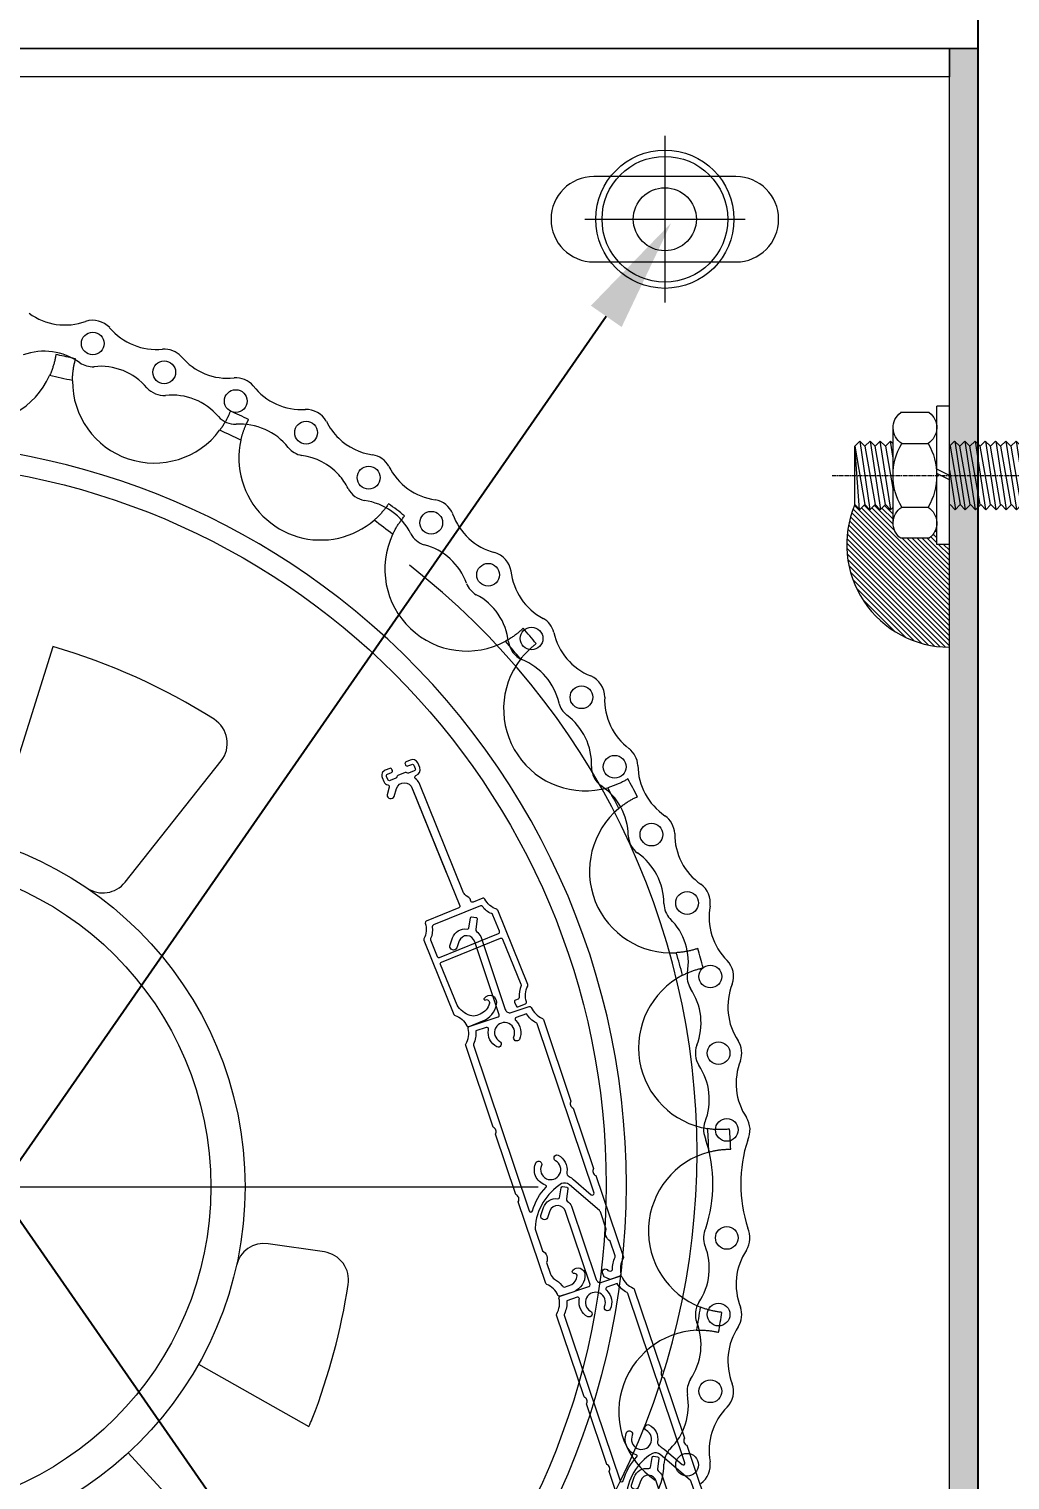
# Model space of a CAD drawing. Header units: millimetres. Extents: x -547695 to 905972, y -1055718 to 167349.
# Drawn here: x -517292 to -516603, y -1027186 to -1026166 of the extents above; entities that cross this region are included whole.
import ezdxf
from ezdxf import colors
from ezdxf.entities.mleader import LeaderData, LeaderLine
from ezdxf.math import Vec2, Vec3
from ezdxf.xclip import XClip

# ---------------------------------------------------------------- set-up
doc = ezdxf.new("R2010")
doc.units = ezdxf.units.MM
doc.header["$XCLIPFRAME"] = 0
doc.linetypes.add('CENTER', pattern=[50.8, 31.75, -6.35, 6.35, -6.35])
doc.linetypes.add('CENTER2', pattern=[1.125, 0.75, -0.125, 0.125, -0.125])
for name, color, linetype, lineweight in [('A-DOOR', 142, 'Continuous', 9), ('A-EQPM', 127, 'Continuous', 9), ('A-FINE', 255, 'Continuous', 25), ('A-PATT', 252, 'Continuous', 9), ('A-SYMBOLS', 10, 'Continuous', 13)]:
    doc.layers.add(name, color=color, linetype=linetype, lineweight=lineweight)
doc.styles.add('VTK_Arial', font='arial.ttf', dxfattribs={"width": 0.8})

# ---------------------------------------------------------------- blocks, each defined once
blk = doc.blocks.new('ytr')
blk.add_lwpolyline([(-22626.99, 8802.87), (-22604.9, 8802.87, -0.414214), (-22604.6, 8802.57), (-22604.6, 8796.42, 0.391306), (-22604.32, 8796.12, -0.198998), (-22601.86, 8794.87, 0.219572), (-22601.64, 8794.76), (-22587.55, 8794.76, 0.219573), (-22587.32, 8794.87, -0.198989), (-22584.86, 8796.12, 0.391298), (-22584.59, 8796.42), (-22584.59, 8799.05, 0.241509), (-22586.36, 8802.35, 0.870973), (-22588.15, 8800.69, 0.627066), (-22587.87, 8800.76, -0.659606), (-22587.05, 8801.26, -0.237165), (-22585.89, 8799.04), (-22585.89, 8798.44, -0.169286), (-22586.31, 8797.32, -0.156211), (-22588.86, 8795.86), (-22596.62, 8795.86, -0.414213), (-22596.92, 8796.16), (-22596.92, 8807.36, -0.414214), (-22596.62, 8807.66), (-22588.05, 8807.66, -0.180967), (-22587.86, 8807.59, 0.09136), (-22586.04, 8806.51, -0.314579), (-22585.84, 8806.23), (-22585.84, 8805.71, 0.426086), (-22585.57, 8805.43), (-22584.86, 8805.43, 0.403814), (-22584.59, 8805.69), (-22584.59, 8807.11, 0.390725), (-22584.86, 8807.41, -0.198974), (-22587.32, 8808.66, 0.219573), (-22587.55, 8808.76), (-22601.64, 8808.76, 0.219573), (-22601.86, 8808.66, -0.198999), (-22604.32, 8807.41, 0.391306), (-22604.6, 8807.11), (-22604.6, 8805.3, -0.414214), (-22604.9, 8805), (-22605.32, 8805, 0.171473), (-22605.63, 8804.89), (-22606.1, 8804.58, -0.145794), (-22606.75, 8804.37), (-22627.59, 8804.37, 0.081232), (-22628.52, 8804.03, -0.575165), (-22628.97, 8804.29), (-22628.97, 8804.32, 0.412233), (-22630.02, 8805.48), (-22630.92, 8805.48, 0.413697), (-22631.87, 8804.43), (-22631.87, 8803.63, 0.414214), (-22631.57, 8803.33), (-22631.37, 8803.33, 0.414214), (-22631.07, 8803.63), (-22631.07, 8804.38, -0.414214), (-22630.77, 8804.68), (-22630.17, 8804.68, -0.414214), (-22629.87, 8804.38), (-22629.87, 8803.3, -0.267949), (-22630.02, 8803.04, 0.267949), (-22630.17, 8802.78), (-22630.17, 8801.38, 0.267949), (-22630.02, 8801.13, -0.267949), (-22629.87, 8800.87), (-22629.87, 8799.78, -0.414214), (-22630.17, 8799.48), (-22630.77, 8799.48, -0.414214), (-22631.07, 8799.78), (-22631.07, 8800.53, 0.414214), (-22631.37, 8800.83), (-22631.57, 8800.83, 0.414214), (-22631.87, 8800.53), (-22631.87, 8799.68, 0.414214), (-22630.87, 8798.68), (-22630.12, 8798.68, 0.239973), (-22629.29, 8799.15, -0.434226), (-22628.86, 8799.22), (-22627.75, 8798.37, 0.80426), (-22626.98, 8799.42), (-22628.16, 8800.33, -0.726905), (-22627.13, 8802.87), (-22611.19, 8802.87)], format="xyb")
blk.add_lwpolyline([(-22603.26, 8806.53, 0.348491), (-22603.5, 8806.24), (-22603.5, 8797.31, 0.343143), (-22603.27, 8797.02, -0.140923), (-22601.45, 8795.96, 0.204947), (-22601.24, 8795.86), (-22598.12, 8795.86, 0.414214), (-22597.82, 8796.16), (-22597.82, 8807.36, 0.414214), (-22598.12, 8807.66), (-22601.15, 8807.66, 0.201457), (-22601.51, 8807.51, -0.142377)], format="xyb", close=True)
blk = doc.blocks.new('RTHRT')
at = {"linetype": 'Continuous'}
for p, q in [((-23798.92, 8505.48), (-23826.91, 8528.15)), ((-23700.22, 8505.48), (-23682.93, 8519.48)), ((-23808.85, 8488.28), (-23842.24, 8501.09)), ((-23690.29, 8488.28), (-23667.53, 8497.01)), ((-23759.5, 8402.8), (-23764.65, 8370.33)), ((-23739.64, 8402.8), (-23734.54, 8370.64))]:
    blk.add_line(p, q, dxfattribs=at)
at = {"linetype": 'Continuous', "ltscale": 10}
for points in [[(-23785.25, 8518.05, 0.392974), (-23783.73, 8524.68), (-23797.31, 8548.2, 0.445132), (-23804.57, 8549.75, 0.071149), (-23826.88, 8528.12, 0.071149)], [(-23682.93, 8519.48, 0.004977), (-23683.97, 8520.56, 0.052646), (-23703.56, 8535.11, 0.417148), (-23710.43, 8533.31), (-23715.41, 8524.68, 0.392974), (-23713.89, 8518.05)], [(-23842.23, 8501.09, 0.046573), (-23847.89, 8481.5, 0.032054), (-23849.22, 8470.82, 0.431909), (-23844.23, 8465.52), (-23817.89, 8465.52, 0.392974), (-23812.9, 8470.15)], [(-23686.24, 8470.15, 0.392974), (-23681.25, 8465.52), (-23664.58, 8465.52, 0.457265), (-23659.64, 8471.24, 0.076461), (-23667.53, 8497.01, 0.076461)]]:
    blk.add_lwpolyline(points, format="xyb", dxfattribs=at)
at = {"linetype": 'Continuous'}
for points in [[(-23777.22, 8408.36, 0.392974), (-23783.73, 8406.35), (-23795.47, 8386.02, 0.437136), (-23793.29, 8379.01, 0.076029), (-23764.65, 8370.33, 0.076029)], [(-23734.54, 8370.64, 0.046532), (-23716.75, 8375.29, 0.032637), (-23706.19, 8379.98, 0.426244), (-23704.18, 8386.9), (-23715.41, 8406.35, 0.392974), (-23721.92, 8408.36)]]:
    blk.add_lwpolyline(points, format="xyb", dxfattribs=at)
at = {"linetype": 'Continuous', "ltscale": 10}
for radius in [63.5, 57.5]:
    blk.add_circle((-23749.57, 8465.52), radius, dxfattribs=at)
blk = doc.blocks.new('ẺGR')
at = {"linetype": 'Continuous', "xscale": -1, "rotation": 359.5412056856188}
blk.add_blockref('ytr', (-55541.04, -72683.22), dxfattribs=at)
at = {"linetype": 'Continuous', "xscale": -1}
blk.add_blockref('RTHRT', (-56624.62, -72639.46), dxfattribs=at)
blk = doc.blocks.new('MTY')
for points in [[(626.11, -64799.93, -0.090196), (626.15, -64800.14), (626.15, -64804.13, 0.368278), (626.15, -64806.35), (626.15, -64808.48, -0.182607), (625.75, -64809.53, 0.096718), (624.89, -64810.99, -0.176758), (624.55, -64811.41), (623.19, -64811.41, -0.247641), (621.81, -64810.27, -0.460334), (622.04, -64809.75, 0.7323), (622.2, -64809.07, 0.638251), (620.41, -64810.41, 0.326604), (623.25, -64812.71), (625.79, -64812.71, 0.391294), (626.09, -64812.43, -0.198956), (627.34, -64809.98, 0.219541), (627.45, -64809.75), (627.45, -64794.61, -0.461538), (627.45, -64793.31), (627.45, -64782.11, -0.461538), (627.45, -64780.81), (627.45, -64765.67, 0.219541), (627.34, -64765.44, -0.198956), (626.09, -64762.98, 0.391294), (625.79, -64762.71), (620.44, -64762.71, -0.388859), (620.14, -64762.43), (620.14, -64748.91, -0.726905), (622.68, -64747.88), (623.48, -64748.92, 0.894046), (624.47, -64748.17), (623.58, -64747, 0.357314), (620.68, -64746.35, -0.31829), (620.36, -64746.3), (619.5, -64744.69, 0.333118), (619.19, -64744.56), (618.55, -64744.91, 0.4202), (618.45, -64745.23), (619.25, -64746.87, -0.283488), (619.26, -64747.28, 0.119039), (618.84, -64748.35), (618.84, -64761.91, -0.414214), (618.04, -64762.71), (614.7, -64762.71, 0.391294), (614.4, -64762.98, -0.198956), (613.15, -64765.44, 0.219541), (613.05, -64765.67), (613.05, -64780.81, -0.461538), (613.05, -64782.11), (613.05, -64793.31, -0.461538), (613.05, -64794.61), (613.05, -64809.75, 0.219541), (613.15, -64809.98, -0.198942), (614.4, -64812.43, 0.390366), (614.7, -64812.71), (616.48, -64812.71, 0.172119), (616.63, -64812.64), (617.35, -64811.95, 0.171024), (617.4, -64811.83), (617.4, -64811.21, 0.908513), (616.37, -64811.07, -0.468804), (615.6, -64811.23, 0.084333), (614.44, -64809.26, -0.199939), (614.35, -64809.05), (614.35, -64806.35, 0.368278), (614.35, -64804.13), (614.35, -64800.93, -0.132117), (614.43, -64800.62), (617.99, -64794.65, -0.289287), (619.22, -64794.04, -0.243866), (626.11, -64799.93)], [(614.35, -64797.44), (614.35, -64766.06, -0.196067), (614.43, -64765.85, 0.142518), (615.55, -64763.81), (617.47, -64763.81, -0.554704), (617.72, -64764.31, 0.323726), (618.17, -64767.67, 0.91687), (618.95, -64766.89, -2.282982), (621.55, -64766.89, 0.925267), (622.33, -64767.66, 0.32336), (622.77, -64764.32, -0.602267), (623.02, -64763.81), (624.94, -64763.81, 0.142518), (626.06, -64765.85, -0.196067), (626.15, -64766.06), (626.15, -64796.77, -0.734386), (625.6, -64796.94, 0.120007), (622, -64793.74, -0.641171), (622, -64793.37, 0.455001), (622.26, -64789.04, 0.842101), (621.55, -64789.89, -2.282982), (618.95, -64789.89, 0.880595), (618.19, -64789.08, 0.325978), (617.71, -64792.43, -0.340176), (617.55, -64793.29, 0.020475), (617.01, -64794), (614.9, -64797.57, -0.729569), (614.35, -64797.44)]]:
    blk.add_lwpolyline(points, format="xyb")
blk = doc.blocks.new('no thep m12x160')
for p, q in [((147.75, -12.14), (147.75, 12.14)), ((147.75, 12.14), (149.96, 12.14)), ((149.96, -12.14), (149.96, 12.14)), ((151.28, 11.04), (156.31, 11.04)), ((79.81, 8.21), (98.72, 6.33)), ((79.81, 8.21), (79.81, 4.31)), ((157.64, -8.39), (157.64, 8.39)), ((70.95, 6), (67.75, 0)), ((70.95, 6), (70.95, 0)), ((79.81, 6), (70.95, 6)), ((75.37, 6), (75.37, 0)), ((76.81, 6.01), (76.81, -0.1)), ((132.42, 6), (98.66, 6)), ((98.72, 6.33), (98.72, 0)), ((98.73, 5.39), (104.49, 5.39)), ((104.49, 5.39), (104.49, 0)), ((131.75, 5.75), (104.81, 5.75)), ((131.75, 5.4), (104.81, 5.4)), ((134.21, 6), (132.38, -6)), ((132.39, 0.34), (133.22, 5.1)), ((133.32, 5.1), (132.42, 6)), ((133.32, 5.1), (134.22, 6)), ((133.32, -5.14), (135.11, 5.1)), ((136.01, 6), (134.17, -6)), ((135.12, 5.1), (134.22, 6)), ((135.11, -5.14), (136.9, 5.1)), ((135.12, 5.1), (136.02, 6)), ((137.8, 6), (135.97, -6)), ((136.94, 5.1), (136.04, 6)), ((136.9, -5.14), (138.69, 5.1)), ((136.94, 5.1), (137.84, 6)), ((139.59, 6), (137.76, -6)), ((138.74, 5.1), (137.84, 6)), ((138.74, 5.1), (139.64, 6)), ((138.74, -5.14), (140.52, 5.1)), ((141.42, 6), (139.59, -6)), ((140.54, 5.1), (139.64, 6)), ((140.53, -5.14), (142.32, 5.1)), ((140.54, 5.1), (141.44, 6)), ((143.22, 6), (141.39, -6)), ((142.34, 5.1), (141.44, 6)), ((142.34, 5.1), (143.24, 6)), ((142.36, -5.14), (144.15, 5.1)), ((145.05, 6), (143.22, -6)), ((144.14, 5.1), (143.24, 6)), ((144.14, 5.1), (145.04, 6)), ((145.95, 5.1), (144.16, -5.14)), ((146.81, 6), (144.97, -6)), ((145.94, 5.1), (145.04, 6)), ((147.62, 5.1), (145.83, -5.14)), ((145.94, 5.1), (146.84, 6)), ((147.74, 5.1), (146.84, 6)), ((156.11, 5.6), (151.48, 5.6)), ((157.64, 3.01), (158.09, 6)), ((157.64, 5.54), (158.09, 6)), ((158.99, 5.1), (157.64, -2.66)), ((158.06, -6), (159.89, 6)), ((158.99, 5.1), (158.09, 6)), ((158.99, 5.1), (159.89, 6)), ((159, -5.14), (160.79, 5.1)), ((161.69, 6), (159.86, -6)), ((160.79, 5.1), (159.89, 6)), ((160.79, 5.1), (161.69, 6)), ((162.59, 5.1), (160.8, -5.14)), ((162.59, 5.1), (161.69, 6)), ((163.49, 6), (161.74, -6)), ((162.59, 5.1), (163.49, 6)), ((164.39, 5.1), (162.6, -5.14)), ((164.39, 5.1), (163.49, 6)), ((163.52, -6.04), (164.39, 5.1)), ((131.75, 5.09), (104.81, 5.09)), ((131.75, 3.83), (104.81, 3.83)), ((164.37, -5.14), (164.37, 5.04)), ((70.95, -6), (67.75, 0)), ((70.95, -6), (70.95, 0)), ((75.37, -6), (75.37, 0)), ((76.81, -6.01), (76.81, 0.1)), ((79.81, 1.86), (79.81, 0)), ((79.81, -8.21), (79.81, 0)), ((98.72, -6.33), (98.72, 0)), ((104.49, -5.39), (104.49, 0)), ((147.75, 0.92), (146.69, -6)), ((147.75, 0), (149.96, 1.1)), ((147.75, -0.78), (149.96, 0.32)), ((131.75, -3.83), (104.81, -3.83)), ((131.75, -5.09), (104.81, -5.09)), ((79.81, -6), (70.95, -6)), ((79.81, -8.21), (98.72, -6.33)), ((132.42, -6), (98.66, -6)), ((98.73, -5.39), (104.49, -5.39)), ((131.75, -5.4), (104.81, -5.4)), ((131.75, -5.75), (104.81, -5.75)), ((132.33, -6.04), (133.23, -5.14)), ((134.13, -6.04), (133.23, -5.14)), ((134.13, -6.04), (135.03, -5.14)), ((135.95, -6.04), (135.05, -5.14)), ((135.95, -6.04), (136.85, -5.14)), ((137.75, -6.04), (136.85, -5.14)), ((137.75, -6.04), (138.65, -5.14)), ((139.55, -6.04), (138.65, -5.14)), ((139.55, -6.04), (140.45, -5.14)), ((141.35, -6.04), (140.45, -5.14)), ((141.35, -6.04), (142.25, -5.14)), ((143.15, -6.04), (142.25, -5.14)), ((143.15, -6.04), (144.05, -5.14)), ((144.95, -6.04), (144.05, -5.14)), ((144.95, -6.04), (145.85, -5.14)), ((146.75, -6.04), (145.85, -5.14)), ((146.71, -6.04), (147.61, -5.14)), ((156.11, -5.6), (151.48, -5.6)), ((158.1, -6.04), (157.64, -5.58)), ((158.1, -6.04), (159, -5.14)), ((159.9, -6.04), (159, -5.14)), ((159.9, -6.04), (160.8, -5.14)), ((161.7, -6.04), (160.8, -5.14)), ((161.7, -6.04), (162.6, -5.14)), ((163.52, -6.04), (162.62, -5.14)), ((163.47, -6.04), (164.37, -5.14)), ((147.75, -12.14), (149.96, -12.14)), ((151.28, -11.04), (156.31, -11.04))]:
    blk.add_line(p, q)
at = {"linetype": 'CENTER2'}
blk.add_line((168.33, 0), (63.38, 0), dxfattribs=at)
at = {"linetype": 'CENTER'}
blk.add_line((127.59, 0), (97.72, 0), dxfattribs=at)
for points in [[(98.72, -1.77), (97.65, -2.25), (96.06, -2.57), (94.94, -2.41), (94.35, -1.93), (93.99, -1.19), (93.99, -0.33), (94.19, 0.69), (94.62, 1.74), (94.62, 2.91), (93.82, 3.5), (92.97, 3.77), (91.53, 3.72), (90.68, 3.13), (90.26, 2.39), (89.41, 0.73), (88.77, -0.27), (87.75, -1.23), (86.48, -2.03), (86.15, -2.25), (84.77, -2.36), (84.34, -1.98), (83.71, -1.07), (83.34, 0.1), (83.39, 1.11), (83.44, 2.33), (83.02, 3.24), (82.1, 3.77), (80.56, 4.09), (79.81, 4.31)], [(98.72, -1.88), (97.55, -2.51), (96.21, -2.78), (95.11, -2.72), (94.35, -2.3), (93.77, -1.5), (93.67, -0.12), (93.82, 0.47), (94.09, 1.21), (94.35, 1.91), (94.3, 2.55), (94.04, 3.03), (93.4, 3.29), (92.75, 3.45), (92.28, 3.45), (91.64, 3.35), (90.89, 2.81), (90.31, 1.74), (89.77, 0.69), (89.29, -0.17), (88.87, -0.97), (88.39, -1.5), (87.75, -2.03), (86.85, -2.51), (85.78, -2.94), (84.83, -3.05), (84.08, -2.94), (83.22, -2.25), (82.48, -0.65), (82.54, 0.42), (82.43, 1.64), (82.17, 2.33), (81.79, 2.49), (81.2, 2.6), (80.83, 2.6), (80.51, 2.65), (80.19, 2.49), (80.08, 2.28), (79.81, 1.8)]]:
    blk.add_lwpolyline(points)
for centre, radius, start, end in [((153.27, 8.39), 3.31, 126.8086, 237.3551), ((154.32, 8.39), 3.31, 302.6449, 53.1914), ((161, 0), 11.04, 149.5226, 210.4774), ((146.6, 0), 11.04, 329.5226, 30.4774), ((153.27, -8.39), 3.31, 122.6449, 233.1914), ((154.32, -8.39), 3.31, 306.8086, 57.3551)]:
    blk.add_arc(centre, radius, start, end)
blk = doc.blocks.new('CC 4200 - MC')
at = {"layer": 'A-DOOR', "linetype": 'Continuous', "ltscale": 10}
h = blk.add_hatch(color=256, dxfattribs=at)
h.dxf.hatch_style = 1
h.paths.add_polyline_path([(-5, 700.01), (0, 700.01), (0, 300.01), (-5, 300.01)])
at = {"layer": 'A-PATT'}
h = blk.add_hatch(dxfattribs=at)
h.set_pattern_fill('ANSI31', color=256, scale=5, angle=90)
h.set_pattern_definition([(135, (-247420.6953, -384703.2232), (-0.4419417382, -0.4419417382), [])])
h.paths.add_polyline_path([(-13.56, 613.97, -0.23635), (-14.89, 616.63), (-14.89, 619.44), (-15.35, 618.97), (-16.25, 619.87), (-17.15, 618.97), (-18.05, 619.87), (-18.99, 618.94), (-19, 619.01), (-19.86, 619.88), (-20.77, 618.97), (-20.78, 619.02), (-21.62, 619.87, 0.248007), (-20.14, 603.08), (-7.16, 594.97, 0.030077), (-4.99, 594.84), (-5, 612.87), (-7.21, 612.87), (-7.21, 616.63, -0.23635), (-8.53, 613.98)])
h.paths.add_polyline_path([(-20.14, 603.08, 0.222771), (-7.16, 594.97)], flags=17)
at = {"layer": 'A-DOOR', "linetype": 'Continuous', "ltscale": 10}
for points in [[(-600, 700.01), (-5, 700.01), (-5, 695.01), (-600, 695.01)], [(-5, 700.01), (0, 700.01), (0, 300.01), (-5, 300.01)]]:
    blk.add_lwpolyline(points, close=True, dxfattribs=at)
blk.add_lwpolyline([(-600, 300.01), (0, 300.01), (0, 700.01), (-600, 700.01), (-600, 300.01)], dxfattribs=at)
at = {"layer": 'A-DOOR'}
blk.add_lwpolyline([(-42.5, 662.51, 1), (-42.5, 677.51), (-67.5, 677.51, 1), (-67.5, 662.51)], format="xyb", close=True, dxfattribs=at)
at = {"layer": 'A-EQPM', "linetype": 'Continuous'}
blk.add_line((-307.29, 500.01), (-77.29, 500.01), dxfattribs=at)
at = {"layer": 'A-EQPM', "linetype": 'Continuous', "flags": 128}
for points in [[(-162.01, 646.24), (-162.03, 646.08), (-162.06, 645.93), (-162.09, 645.77), (-162.12, 645.62), (-162.15, 645.46), (-162.19, 645.31), (-162.22, 645.15), (-162.26, 645), (-162.3, 644.85), (-162.34, 644.69), (-162.38, 644.54), (-162.43, 644.38), (-162.48, 644.23), (-162.53, 644.07), (-162.58, 643.92), (-162.63, 643.76), (-162.68, 643.61), (-162.74, 643.45), (-162.8, 643.3), (-162.86, 643.14), (-162.92, 642.99), (-162.99, 642.84), (-163.05, 642.68), (-163.12, 642.53)], [(-159.1, 641.65), (-159.1, 641.81), (-159.09, 641.96), (-159.09, 642.12), (-159.08, 642.28), (-159.07, 642.44), (-159.06, 642.59), (-159.05, 642.75), (-159.04, 642.91), (-159.02, 643.06), (-159, 643.22), (-158.98, 643.37), (-158.96, 643.52), (-158.94, 643.67), (-158.92, 643.83), (-158.89, 643.98), (-158.87, 644.13), (-158.84, 644.28), (-158.81, 644.43), (-158.78, 644.57), (-158.75, 644.72), (-158.71, 644.87), (-158.68, 645.01), (-158.64, 645.16), (-158.6, 645.3)], [(-158.6, 645.3), (-158.6, 645.31), (-158.6, 645.32), (-158.6, 645.32), (-158.59, 645.33), (-158.59, 645.34), (-158.59, 645.35), (-158.59, 645.35), (-158.59, 645.36), (-158.58, 645.37), (-158.58, 645.38), (-158.58, 645.38), (-158.58, 645.39), (-158.58, 645.4), (-158.57, 645.41), (-158.57, 645.41), (-158.57, 645.42), (-158.57, 645.43), (-158.57, 645.43), (-158.56, 645.44), (-158.56, 645.45), (-158.56, 645.46), (-158.56, 645.46), (-158.55, 645.47), (-158.55, 645.48)], [(-131.35, 636.31), (-131.38, 636.23), (-131.41, 636.15), (-131.45, 636.07), (-131.48, 635.99), (-131.52, 635.91), (-131.55, 635.83), (-131.58, 635.75), (-131.62, 635.67), (-131.65, 635.59), (-131.69, 635.52), (-131.73, 635.44), (-131.76, 635.36), (-131.8, 635.28), (-131.84, 635.2), (-131.88, 635.12), (-131.92, 635.05), (-131.96, 634.97), (-132, 634.89), (-132.04, 634.81), (-132.08, 634.73), (-132.12, 634.66), (-132.17, 634.58), (-132.21, 634.5), (-132.26, 634.42)], [(-128.57, 633.96), (-128.55, 633.99), (-128.54, 634.03), (-128.52, 634.07), (-128.5, 634.1), (-128.49, 634.14), (-128.47, 634.18), (-128.45, 634.21), (-128.43, 634.25), (-128.42, 634.29), (-128.4, 634.32), (-128.38, 634.36), (-128.36, 634.39), (-128.35, 634.43), (-128.33, 634.47), (-128.31, 634.5), (-128.29, 634.54), (-128.27, 634.58), (-128.25, 634.61), (-128.23, 634.65), (-128.22, 634.68), (-128.2, 634.72), (-128.18, 634.76), (-128.16, 634.79), (-128.14, 634.83)], [(-132.26, 634.42), (-132.29, 634.36), (-132.33, 634.3), (-132.37, 634.23), (-132.4, 634.17), (-132.44, 634.11), (-132.48, 634.04), (-132.52, 633.98), (-132.56, 633.92), (-132.6, 633.85), (-132.64, 633.79), (-132.68, 633.73), (-132.72, 633.67), (-132.76, 633.6), (-132.8, 633.54), (-132.84, 633.48), (-132.88, 633.42), (-132.93, 633.36), (-132.97, 633.3), (-133.01, 633.23), (-133.06, 633.17), (-133.1, 633.11), (-133.14, 633.05), (-133.19, 632.99), (-133.23, 632.93)], [(-129.5, 631.2), (-129.47, 631.32), (-129.44, 631.44), (-129.41, 631.56), (-129.38, 631.68), (-129.35, 631.8), (-129.31, 631.92), (-129.28, 632.04), (-129.25, 632.16), (-129.21, 632.27), (-129.17, 632.39), (-129.14, 632.51), (-129.1, 632.62), (-129.06, 632.74), (-129.02, 632.85), (-128.98, 632.96), (-128.93, 633.08), (-128.89, 633.19), (-128.85, 633.3), (-128.8, 633.41), (-128.76, 633.52), (-128.71, 633.63), (-128.67, 633.74), (-128.62, 633.85), (-128.57, 633.96)], [(-103.54, 620.03), (-103.63, 619.9), (-103.72, 619.77), (-103.81, 619.64), (-103.91, 619.51), (-104, 619.38), (-104.1, 619.26), (-104.19, 619.13), (-104.29, 619.01), (-104.39, 618.89), (-104.5, 618.76), (-104.6, 618.64), (-104.71, 618.52), (-104.81, 618.4), (-104.92, 618.28), (-105.04, 618.16), (-105.15, 618.04), (-105.26, 617.92), (-105.38, 617.81), (-105.5, 617.69), (-105.62, 617.58), (-105.74, 617.46), (-105.86, 617.35), (-105.98, 617.24), (-106.11, 617.13)], [(-102.83, 614.64), (-102.76, 614.79), (-102.69, 614.94), (-102.61, 615.09), (-102.53, 615.23), (-102.46, 615.38), (-102.38, 615.52), (-102.3, 615.67), (-102.21, 615.81), (-102.13, 615.95), (-102.04, 616.09), (-101.96, 616.23), (-101.87, 616.36), (-101.78, 616.5), (-101.69, 616.63), (-101.6, 616.76), (-101.51, 616.89), (-101.41, 617.02), (-101.32, 617.15), (-101.22, 617.27), (-101.13, 617.4), (-101.03, 617.52), (-100.93, 617.64), (-100.83, 617.77), (-100.73, 617.89)], [(-79.89, 598.15), (-80, 598.04), (-80.12, 597.93), (-80.24, 597.82), (-80.35, 597.72), (-80.47, 597.62), (-80.59, 597.51), (-80.71, 597.41), (-80.84, 597.31), (-80.96, 597.21), (-81.09, 597.12), (-81.22, 597.02), (-81.35, 596.92), (-81.48, 596.83), (-81.61, 596.73), (-81.75, 596.64), (-81.88, 596.55), (-82.02, 596.46), (-82.16, 596.37), (-82.3, 596.28), (-82.44, 596.2), (-82.58, 596.11), (-82.73, 596.03), (-82.87, 595.95), (-83.02, 595.87)], [(-80.35, 592.73), (-80.25, 592.86), (-80.14, 592.99), (-80.04, 593.12), (-79.93, 593.25), (-79.82, 593.37), (-79.72, 593.5), (-79.61, 593.62), (-79.5, 593.74), (-79.38, 593.86), (-79.27, 593.98), (-79.16, 594.09), (-79.04, 594.21), (-78.93, 594.32), (-78.81, 594.43), (-78.69, 594.54), (-78.57, 594.65), (-78.45, 594.75), (-78.33, 594.86), (-78.21, 594.96), (-78.09, 595.06), (-77.97, 595.16), (-77.85, 595.26), (-77.72, 595.35), (-77.6, 595.45)], [(-61.49, 571.69), (-61.62, 571.61), (-61.76, 571.53), (-61.9, 571.45), (-62.03, 571.37), (-62.17, 571.3), (-62.31, 571.22), (-62.45, 571.15), (-62.6, 571.08), (-62.74, 571.01), (-62.88, 570.94), (-63.03, 570.88), (-63.18, 570.81), (-63.33, 570.74), (-63.48, 570.68), (-63.63, 570.62), (-63.78, 570.56), (-63.93, 570.5), (-64.09, 570.45), (-64.24, 570.39), (-64.4, 570.34), (-64.56, 570.28), (-64.71, 570.23), (-64.87, 570.19), (-65.03, 570.14)], [(-63.1, 566.5), (-62.98, 566.61), (-62.85, 566.71), (-62.72, 566.82), (-62.59, 566.92), (-62.45, 567.02), (-62.32, 567.11), (-62.19, 567.21), (-62.05, 567.3), (-61.92, 567.4), (-61.78, 567.49), (-61.65, 567.57), (-61.51, 567.66), (-61.37, 567.75), (-61.23, 567.83), (-61.1, 567.91), (-60.96, 567.99), (-60.82, 568.07), (-60.68, 568.14), (-60.54, 568.22), (-60.4, 568.29), (-60.26, 568.36), (-60.12, 568.43), (-59.97, 568.5), (-59.83, 568.57)], [(-49.21, 541.9), (-49.36, 541.85), (-49.51, 541.8), (-49.66, 541.75), (-49.81, 541.71), (-49.96, 541.66), (-50.11, 541.62), (-50.26, 541.58), (-50.42, 541.54), (-50.57, 541.5), (-50.73, 541.47), (-50.89, 541.43), (-51.05, 541.4), (-51.2, 541.37), (-51.36, 541.34), (-51.53, 541.31), (-51.69, 541.29), (-51.85, 541.26), (-52.01, 541.24), (-52.18, 541.22), (-52.34, 541.2), (-52.5, 541.18), (-52.67, 541.17), (-52.84, 541.16), (-53, 541.15)], [(-51.9, 537.18), (-51.75, 537.25), (-51.6, 537.33), (-51.45, 537.4), (-51.3, 537.47), (-51.15, 537.54), (-51, 537.61), (-50.85, 537.67), (-50.7, 537.73), (-50.55, 537.8), (-50.4, 537.86), (-50.24, 537.91), (-50.09, 537.97), (-49.94, 538.02), (-49.79, 538.07), (-49.64, 538.12), (-49.48, 538.17), (-49.33, 538.22), (-49.18, 538.26), (-49.03, 538.3), (-48.87, 538.34), (-48.72, 538.38), (-48.57, 538.42), (-48.41, 538.46), (-48.26, 538.49)], [(-43.61, 510.16), (-43.77, 510.15), (-43.93, 510.13), (-44.09, 510.12), (-44.25, 510.1), (-44.4, 510.09), (-44.56, 510.09), (-44.72, 510.08), (-44.88, 510.07), (-45.04, 510.07), (-45.2, 510.07), (-45.36, 510.07), (-45.52, 510.07), (-45.68, 510.08), (-45.84, 510.08), (-46.01, 510.09), (-46.17, 510.1), (-46.33, 510.11), (-46.5, 510.12), (-46.66, 510.14), (-46.83, 510.16), (-46.99, 510.17), (-47.16, 510.2), (-47.32, 510.22), (-47.49, 510.24)], [(-47.26, 506.13), (-47.1, 506.17), (-46.94, 506.21), (-46.78, 506.25), (-46.62, 506.29), (-46.45, 506.33), (-46.29, 506.36), (-46.13, 506.39), (-45.97, 506.42), (-45.81, 506.44), (-45.65, 506.47), (-45.49, 506.49), (-45.33, 506.51), (-45.17, 506.53), (-45.01, 506.55), (-44.85, 506.57), (-44.69, 506.58), (-44.53, 506.59), (-44.37, 506.6), (-44.21, 506.61), (-44.06, 506.62), (-43.9, 506.63), (-43.74, 506.63), (-43.58, 506.63), (-43.42, 506.63)], [(-44.98, 477.97), (-45.14, 477.98), (-45.29, 478), (-45.45, 478.02), (-45.61, 478.05), (-45.76, 478.07), (-45.92, 478.1), (-46.07, 478.12), (-46.23, 478.15), (-46.39, 478.18), (-46.54, 478.22), (-46.7, 478.25), (-46.86, 478.29), (-47.01, 478.33), (-47.17, 478.37), (-47.33, 478.41), (-47.49, 478.45), (-47.64, 478.5), (-47.8, 478.55), (-47.96, 478.6), (-48.11, 478.65), (-48.27, 478.7), (-48.43, 478.76), (-48.58, 478.82), (-48.74, 478.88)], [(-49.41, 474.81), (-49.24, 474.82), (-49.07, 474.83), (-48.91, 474.83), (-48.74, 474.83), (-48.58, 474.83), (-48.41, 474.83), (-48.25, 474.82), (-48.08, 474.82), (-47.92, 474.81), (-47.76, 474.8), (-47.59, 474.79), (-47.43, 474.77), (-47.27, 474.76), (-47.11, 474.74), (-46.95, 474.72), (-46.79, 474.7), (-46.64, 474.68), (-46.48, 474.65), (-46.32, 474.63), (-46.17, 474.6), (-46.02, 474.57), (-45.86, 474.54), (-45.7, 474.51), (-45.55, 474.48)]]:
    blk.add_lwpolyline(points, dxfattribs=at)
at = {"layer": 'A-EQPM', "linetype": 'Continuous'}
for centre, radius in [((-155.54, 648.18), 2), ((-142.98, 643.12), 2), ((-130.41, 638.06), 2), ((-118.05, 632.52), 2), ((-192.31, 500.33), 127), ((-107.05, 624.61), 2), ((-96.05, 616.69), 2), ((-86.06, 607.54), 2), ((-78.43, 596.35), 2), ((-69.65, 586.03), 2), ((-63.82, 573.81), 2), ((-57.35, 561.9), 2), ((-51.09, 549.89), 2), ((-47.01, 536.97), 2), ((-45.56, 523.5), 2), ((-44.11, 510.03), 2), ((-44.11, 491.05), 2), ((-45.56, 477.58), 2), ((-47.01, 464.11), 2), ((-51.09, 451.19), 2)]:
    blk.add_circle(centre, radius, dxfattribs=at)
for centre, radius, start, end in [((-160.42, 662.14), 10.71, 233.898, 289.7552), ((-155.54, 648.18), 4.08, 43.0189, 107.9935), ((-144.36, 657.84), 10.71, 219.9861, 275.8433), ((-176.2, 648.48), 14.37, 192.0396, 335.5466), ((-164.09, 636.11), 10.71, 54.2281, 110.0853), ((-192.31, 500.33), 149.02, 77.1526, 78.2664), ((-192.31, 500.33), 149.02, 76.9061, 77.1526), ((-142.98, 643.12), 4.08, 43.0189, 94.0816), ((-131.79, 652.78), 10.71, 219.9861, 275.8433), ((-192.31, 500.33), 145.17, 76.7735, 78.3989), ((-155.54, 648.18), 4.08, 235.9898, 273.1407), ((-154.17, 633.46), 10.71, 40.3162, 96.1734), ((-144.73, 641.55), 14.37, 179.6258, 323.1329), ((-142.98, 643.12), 4.08, 222.0779, 273.1407), ((-130.41, 638.06), 4.08, 40.7877, 94.0816), ((-118.85, 647.28), 10.71, 217.7549, 273.6122), ((-141.6, 628.4), 10.71, 40.3162, 96.1734), ((-130.41, 638.06), 4.08, 222.0779, 270.9095), ((-192.31, 500.33), 149.02, 64.4923, 65.8526), ((-118.05, 632.52), 4.08, 29.1963, 91.8504), ((-192.31, 500.33), 145.17, 64.3597, 65.9851), ((-129.61, 623.3), 10.71, 38.085, 93.9423), ((-104.87, 639.23), 10.71, 206.1635, 225.9745), ((-192.31, 500.33), 130.56, 52.2111, 146.3577), ((-115.48, 628.02), 14.37, 167.212, 282.745), ((-118.05, 632.52), 4.08, 219.8467, 259.3181), ((-104.87, 639.23), 10.71, 225.9745, 262.0207), ((-120.23, 617.9), 10.71, 42.3425, 82.3508), ((-107.05, 624.61), 4.08, 29.1963, 80.259), ((-120.23, 617.9), 10.71, 26.4936, 42.3425), ((-93.88, 631.32), 10.71, 206.1635, 262.0207), ((-107.05, 624.61), 4.08, 208.2553, 259.3181), ((-109.23, 609.98), 10.71, 26.4936, 82.3508), ((-192.31, 500.33), 149.02, 52.0785, 53.4388), ((-96.05, 616.69), 4.08, 22.4571, 80.259), ((-115.48, 628.02), 14.37, 282.745, 310.7191), ((-192.31, 500.33), 145.17, 51.9459, 53.5714), ((-82.19, 621.81), 10.71, 199.4244, 255.2816), ((-89.83, 608.52), 14.37, 154.7982, 298.3053), ((-96.05, 616.69), 4.08, 208.2553, 252.579), ((-99.94, 602.43), 10.71, 19.7545, 75.6117), ((-86.06, 607.54), 4.08, 9.2103, 73.5199), ((-179.9, 506.04), 130.56, 307.7889, 52.2111), ((-71.39, 609.35), 10.71, 186.1776, 242.0348), ((-86.06, 607.54), 4.08, 201.5162, 239.3321), ((-192.31, 500.33), 130.56, 307.7889, 52.2111), ((-93.11, 594.55), 10.71, 6.5077, 62.3649), ((-78.43, 596.35), 4.08, 15.3508, 60.2731), ((-192.31, 500.33), 149.02, 39.6647, 41.025), ((-64.04, 599.71), 10.71, 192.3181, 248.1753), ((-192.31, 500.33), 145.17, 39.5321, 41.1576), ((-78.43, 596.35), 4.08, 188.2694, 245.4726), ((-68.97, 583.96), 14.37, 142.3844, 285.8915), ((-84.05, 582.67), 10.71, 12.6482, 68.5054), ((-69.65, 586.03), 4.08, 0.4603, 66.4136), ((-69.65, 586.03), 4.08, 194.4099, 230.5821), ((-54.87, 585.58), 10.71, 177.4275, 233.2848), ((-78.59, 574.26), 10.71, 357.7576, 53.6149), ((-63.82, 573.81), 4.08, 3.4603, 51.5231), ((-63.82, 573.81), 4.08, 179.5194, 233.5821), ((-49.03, 574.13), 10.71, 180.4275, 236.2848), ((-192.31, 500.33), 149.02, 27.2509, 28.6112), ((-72.13, 561.58), 10.71, 0.7576, 56.6149), ((-192.31, 500.33), 145.17, 27.1183, 28.7438), ((-53.87, 555.49), 14.37, 129.9706, 273.4777), ((-57.35, 561.9), 4.08, 2.4603, 54.5231), ((-57.35, 561.9), 4.08, 182.5194, 232.5821), ((-42.56, 561.97), 10.71, 179.4275, 235.2848), ((-65.87, 549.83), 10.71, 359.7576, 55.6149), ((-51.09, 549.89), 4.08, 352.4603, 53.5231), ((-51.09, 549.89), 4.08, 181.5194, 222.5821), ((-36.52, 547.39), 10.71, 169.4275, 225.2848), ((-61.58, 539.48), 10.71, 349.7576, 45.6149), ((-192.31, 500.33), 145.17, 14.7045, 16.33), ((-192.31, 500.33), 149.02, 14.8371, 16.1974), ((-47.01, 536.97), 4.08, 341.0754, 43.5231), ((-45.25, 524.44), 14.37, 117.5568, 261.0639), ((-47.01, 536.97), 4.08, 171.5194, 211.1973), ((-33.22, 531.64), 10.71, 158.0427, 213.8999), ((-59.35, 528.83), 10.71, 338.3728, 34.23), ((-45.56, 523.5), 4.08, 341.0754, 32.1382), ((-45.56, 523.5), 4.08, 160.1345, 211.1973), ((-57.9, 515.36), 10.71, 338.3728, 34.23), ((-31.77, 518.17), 10.71, 158.0427, 213.8999), ((-44.11, 510.03), 4.08, 160.1345, 206.0018), ((-192.31, 500.33), 145.17, 2.2907, 3.9162), ((-192.31, 500.33), 149.02, 2.4233, 3.7836), ((-44.11, 510.03), 4.08, 333.9982, 32.1382), ((-71.13, 500.55), 24.58, 341.5651, 18.2208), ((-17.09, 500.55), 24.58, 161.7792, 198.4349), ((-43.51, 492.26), 14.37, 105.143, 248.6501), ((-44.11, 491.05), 4.08, 154.9391, 199.8655), ((-44.11, 491.05), 4.08, 327.8618, 25.0609), ((-57.9, 485.72), 10.71, 325.77, 21.6272), ((-31.77, 482.91), 10.71, 146.1001, 201.9573), ((-45.56, 477.58), 4.08, 148.8027, 199.8655), ((-192.31, 500.33), 145.17, 349.8769, 351.5024), ((-192.31, 500.33), 149.02, 350.0095, 351.3698), ((-45.56, 477.58), 4.08, 327.8618, 18.9246), ((-48.72, 460.46), 14.37, 92.7292, 236.2363), ((-59.35, 472.25), 10.71, 325.77, 21.6272), ((-33.22, 469.44), 10.71, 146.1001, 201.9573), ((-47.01, 464.11), 4.08, 148.8027, 188.4806), ((-47.01, 464.11), 4.08, 316.4769, 18.9246), ((-61.58, 461.61), 10.71, 314.3851, 10.2424), ((-36.52, 453.69), 10.71, 134.7152, 190.5725), ((-51.09, 451.19), 4.08, 137.4179, 178.4806), ((-65.87, 451.26), 10.71, 304.3851, 0.2424), ((-51.09, 451.19), 4.08, 306.4769, 7.5397)]:
    blk.add_arc(centre, radius, start, end, dxfattribs=at)
at = {"layer": 'A-FINE'}
blk.add_lwpolyline([(0, 799.93), (0, 200)], dxfattribs=at)
at = {"layer": 'A-PATT'}
for p, q in [((-55, 684.65), (-55, 655.37)), ((-69.09, 670.01), (-40.91, 670.01))]:
    blk.add_line(p, q, dxfattribs=at)
for radius in [12.14, 11.04, 5.54]:
    blk.add_circle((-55, 670.01), radius, dxfattribs=at)
blk.add_arc((-5, 612.87), 18.04, 157.18, 270.0229, dxfattribs=at)
at = {"layer": 'A-EQPM', "linetype": 'Continuous', "xscale": -1}
for name, p, rotation in [('ẺGR', (47373.58, 54689.98), 291.5994200161974), ('MTY', (-20163.78, 62104.29, 0), 18.61009160388944), ('MTY', (-20147.82, 62056.9, 0), 18.61009160388944), ('MTY', (-20131.87, 62009.52, 0), 18.61009160388944)]:
    blk.add_blockref(name, p, dxfattribs=dict(at, rotation=rotation))
at = {"layer": 'A-PATT', "xscale": -1, "rotation": 359.9989783107193}
blk.add_blockref('no thep m12x160', (142.75, 625.01), dxfattribs=at)
blk = doc.blocks.new('123232323')
at = {"layer": 'A-FINE'}
ref = blk.add_blockref('CC 4200 - MC', (-299.98, -145.78), dxfattribs=at)
XClip(ref).set_block_clipping_path([(-764.6617757508, 99.2692429269), (63.5776164647, 836.4593573796)])
at = {"layer": 'A-SYMBOLS'}
ml = blk.add_multileader_mtext('Standard', dxfattribs=at)
ml.set_content('{\\C256;TẤM THÉP DÀY 1.0MM}', color=7, style='VTK_Arial')
ml.set_leader_properties()
ml.build(insert=Vec2(0, 0))
ml.multileader.update_dxf_attribs({"text_top_attachment_type": 0, "text_bottom_attachment_type": 0, "arrow_head_size": 20, "scale": 10})
ctx = ml.context
ctx.base_point, ctx.scale, ctx.char_height, ctx.arrow_head_size, ctx.landing_gap_size, ctx.plane_origin = Vec3(-33.56, 929.79), 10, 25, 20, 20, Vec3(-1837.1, 158.67)
notes = []
notes.append((ctx, [(0, (1, 1, 0), (-538.23, 929.79), (1, 0), 504.67, [(0, [(-1000, 416.24)], 256, [])])]))
ctx.mtext.insert, ctx.mtext.flow_direction = Vec3(-13.56, 942.5), 5
ml = blk.add_multileader_mtext('Standard', dxfattribs=at)
ml.set_content('MẶT BÍCH THÉP CHỐNG RỈ', color=7, style='VTK_Arial')
ml.set_leader_properties()
ml.build(insert=Vec2(0, 0))
ml.multileader.update_dxf_attribs({"text_top_attachment_type": 0, "text_bottom_attachment_type": 0, "arrow_head_size": 20, "scale": 10})
ctx = ml.context
ctx.base_point, ctx.scale, ctx.char_height, ctx.arrow_head_size, ctx.landing_gap_size, ctx.plane_origin = Vec3(-33.56, 818.19), 10, 25, 20, 20, Vec3(-1837.1, 47.07)
notes.append((ctx, [(0, (1, 1, 0), (-538.23, 818.19), (1, 0), 504.67, [(0, [(-827.2, 554.23)], 256, [])])]))
ctx.mtext.insert, ctx.mtext.flow_direction = Vec3(-13.56, 833.46), 5
ml = blk.add_multileader_mtext('Standard', dxfattribs=at)
ml.set_content('KEO SILICONE\\PMIẾT ĐIỂM ĐINH VÍT', color=7, style='VTK_Arial')
ml.set_leader_properties()
ml.build(insert=Vec2(0, 0))
ml.multileader.update_dxf_attribs({"text_top_attachment_type": 0, "text_bottom_attachment_type": 0, "arrow_head_size": 20, "scale": 10})
ctx = ml.context
ctx.base_point, ctx.scale, ctx.char_height, ctx.arrow_head_size, ctx.landing_gap_size, ctx.plane_origin = Vec3(-28.33, 753.49), 10, 25, 20, 20, Vec3(-1738.82, 141.79)
notes.append((ctx, [(0, (1, 1, 0), (-304.98, 753.49), (1, 0), 276.64, [(0, [(-304.81, 653.56)], 256, [])])]))
ctx.mtext.insert, ctx.mtext.flow_direction = Vec3(-8.33, 765.99), 5
ml = blk.add_multileader_mtext('Standard', dxfattribs=at)
ml.set_content('BULONG NỞ SẮT M12X80MM\\P{\\fArial|b0|i0|c163|p34;CHẤT LIỆU INOX }/ THÉP CHỐNG RỈ', color=7, style='VTK_Arial')
ml.set_leader_properties()
ml.build(insert=Vec2(0, 0))
ml.multileader.update_dxf_attribs({"text_top_attachment_type": 0, "text_bottom_attachment_type": 0, "arrow_head_size": 20, "scale": 10})
ctx = ml.context
ctx.base_point, ctx.scale, ctx.char_height, ctx.arrow_head_size, ctx.landing_gap_size, ctx.plane_origin = Vec3(-28.08, 284.41), 10, 25, 20, 20, Vec3(-1363.99, -351.37)
notes.append((ctx, [(0, (1, 1, 0), (-67.75, 284.41), (1, 0), 39.67, [(3, [(-353.86, 523.59), (-590.13, 183.59), (-590.13, 523.59), (-353.86, 183.59)], 256, [])])]))
ctx.mtext.insert, ctx.mtext.flow_direction = Vec3(-8.08, 299.68), 5
for ctx, leaders in notes:
    for number, flags, end, landing, length, lines in leaders:
        leader = LeaderData()
        leader.index, (leader.has_last_leader_line, leader.has_dogleg_vector, leader.attachment_direction) = number, flags
        leader.last_leader_point, leader.dogleg_vector, leader.dogleg_length = Vec3(end), Vec3(landing), length
        for number, points, colour, breaks in lines:
            line = LeaderLine()
            line.index, line.vertices, line.color, line.breaks = number, Vec3.list(points), colors.encode_raw_color(colour), breaks
            leader.lines.append(line)
        ctx.leaders.append(leader)

msp = doc.modelspace()

# ---------------------------------------------------------------- block references
at = {"layer": 'A-FINE', "ltscale": 0.3, "xscale": 4, "yscale": 4, "zscale": 4}
msp.add_blockref('123232323', (-515425.4, -1028396.7), dxfattribs=at)

# ---------------------------------------------------------------- leaders
at = {"layer": 'A-SYMBOLS'}
ml = msp.add_multileader_mtext('Standard', dxfattribs=at)
ml.set_content('RAY CỬA', color=7, style='VTK_Arial')
ml.set_leader_properties()
ml.build(insert=Vec2(0, 0))
ml.multileader.update_dxf_attribs({"text_top_attachment_type": 0, "text_bottom_attachment_type": 0, "arrow_head_size": 80, "scale": 40})
ctx = ml.context
ctx.base_point, ctx.scale, ctx.char_height, ctx.arrow_head_size, ctx.landing_gap_size, ctx.plane_origin = Vec3(-523199.4, -1026343.7), 40, 100, 80, 80, Vec3(-525181.7, -1026186.4)
notes = []
notes.append((ctx, [(0, (1, 1, 0), (-523272, -1026343.7), (1, 0), 72.5, [(0, [(-523538.7, -1026343.7)], 256, [])])]))
ctx.mtext.insert, ctx.mtext.width, ctx.mtext.flow_direction = Vec3(-523119.4, -1026292.9), 760.163, 5
ml = msp.add_multileader_mtext('Standard', dxfattribs=at)
ml.set_content('NAN CỬA', color=7, style='VTK_Arial')
ml.set_leader_properties()
ml.build(insert=Vec2(0, 0))
ml.multileader.update_dxf_attribs({"text_top_attachment_type": 0, "text_bottom_attachment_type": 0, "arrow_head_size": 80, "scale": 40})
ctx = ml.context
ctx.base_point, ctx.scale, ctx.char_height, ctx.arrow_head_size, ctx.landing_gap_size, ctx.plane_origin = Vec3(-523199.4, -1026820.3), 40, 100, 80, 80, Vec3(-525181.7, -1026663)
notes.append((ctx, [(0, (1, 1, 0), (-523272, -1026820.3), (1, 0), 72.5, [(0, [(-525062.9, -1026820.3)], 256, [])])]))
ctx.mtext.insert, ctx.mtext.width, ctx.mtext.flow_direction = Vec3(-523119.4, -1026769.5), 760.163, 5
for ctx, leaders in notes:
    for number, flags, end, landing, length, lines in leaders:
        leader = LeaderData()
        leader.index, (leader.has_last_leader_line, leader.has_dogleg_vector, leader.attachment_direction) = number, flags
        leader.last_leader_point, leader.dogleg_vector, leader.dogleg_length = Vec3(end), Vec3(landing), length
        for number, points, colour, breaks in lines:
            line = LeaderLine()
            line.index, line.vertices, line.color, line.breaks = number, Vec3.list(points), colors.encode_raw_color(colour), breaks
            leader.lines.append(line)
        ctx.leaders.append(leader)

doc.saveas('drawing.dxf')
